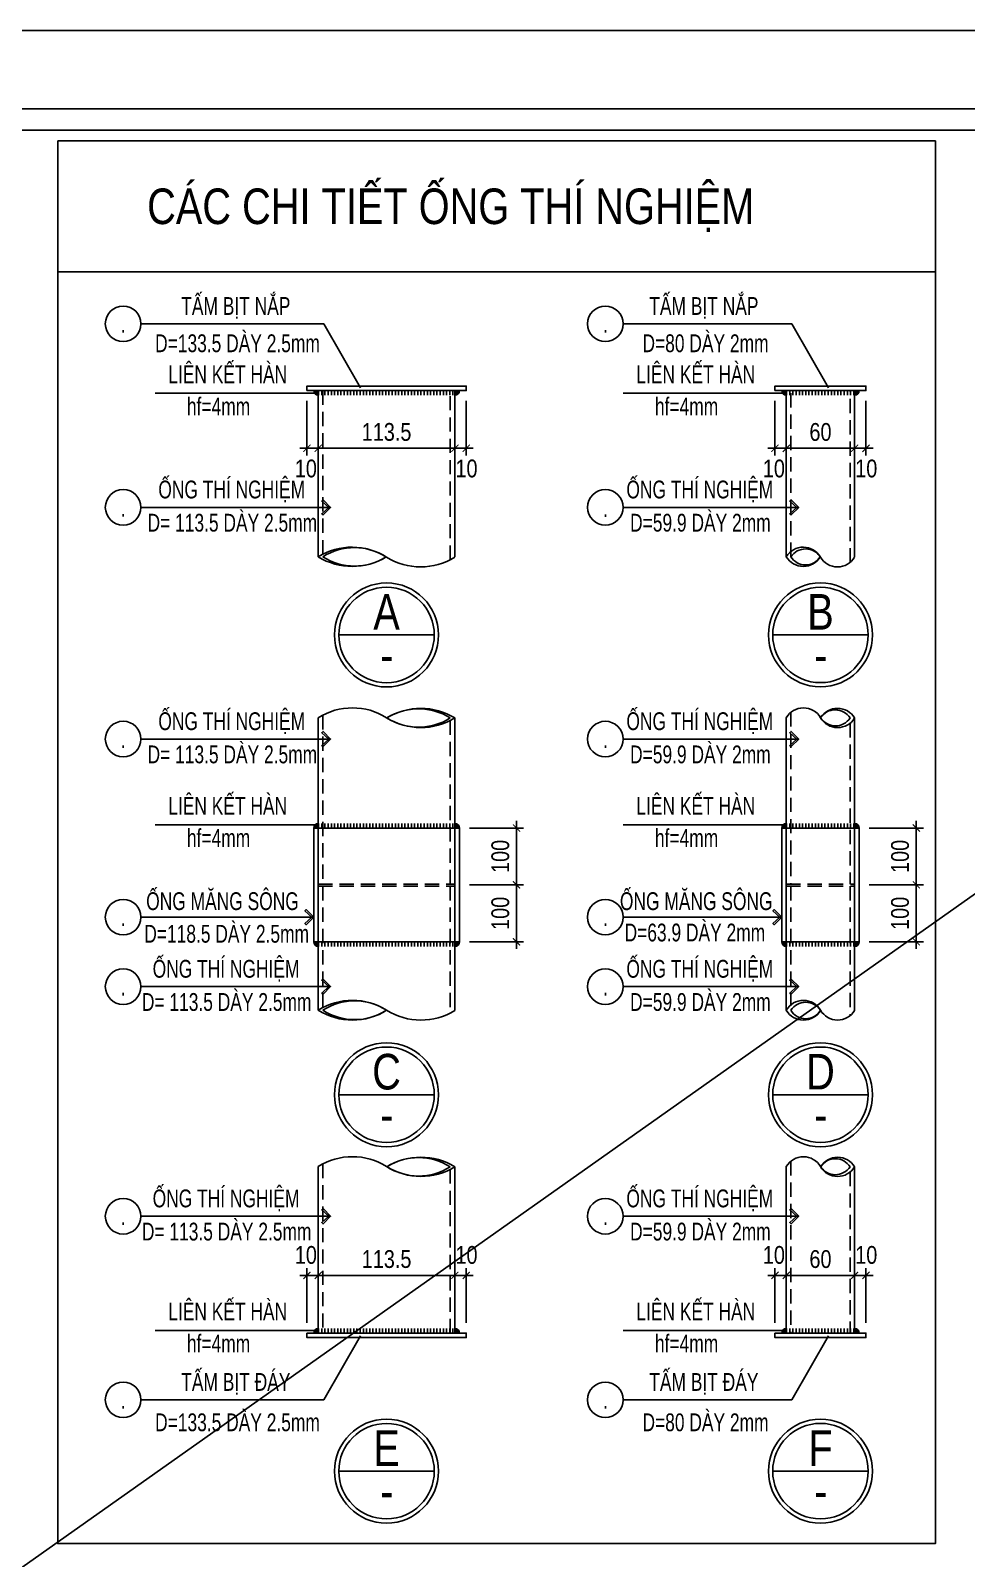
# Model space of a CAD drawing. Extents: x 171424 to 249266, y 74893 to 149166.
# Drawn here: x 229860 to 233149, y 112374 to 117743 of the extents above; entities that cross this region are included whole.
import ezdxf
from ezdxf.enums import TextEntityAlignment as Align

# ---------------------------------------------------------------- set-up
doc = ezdxf.new("R2010")
doc.units = 0
doc.header["$LTSCALE"] = 500
doc.header["$MEASUREMENT"] = 0
doc.header["$PDMODE"] = 3
doc.linetypes.add('HIDDEN', pattern=[0.375, 0.25, -0.125])
doc.layers.get('0').update_dxf_attribs({"linetype": 'CONTINUOUS'})
doc.layers.get('DEFPOINTS').update_dxf_attribs({"linetype": 'CONTINUOUS'})
for name, color, linetype in [('02.CDC.DIM', 1, 'CONTINUOUS'), ('03.CDC.BORDER', 3, 'CONTINUOUS'), ('04.CDC.HIDDEN', 8, 'HIDDEN'), ('05.CDC.STEEL', 4, 'CONTINUOUS'), ('06.CDC.TEXT', 2, 'CONTINUOUS'), ('10.CDC.HATCH', 9, 'CONTINUOUS'), ('11.CDC.NOTE', 8, 'CONTINUOUS'), ('CDC-KHUNGTEN', 7, 'CONTINUOUS'), ('CDC.10.HATCH', 9, 'CONTINUOUS')]:
    doc.layers.add(name, color=color, linetype=linetype)
doc.layers.add('KCS_Plotter', color=11, linetype='CONTINUOUS', plot=False)
doc.styles.add('ARIAL', font='arial.ttf', dxfattribs={"width": 0.8})
doc.dimstyles.new('DIM25', dxfattribs={"dimscale": 25, "dimtxt": 2.5, "dimasz": 1, "dimexe": 1, "dimexo": 0, "dimgap": 1, "dimtad": 1, "dimdec": 0, "dimdsep": 46, "dimtxsty": 'ARIAL', "dimblk": 'ARCHTICK', "dimcen": 1, "dimdle": 1, "dimclrd": 1, "dimclre": 1, "dimclrt": 2, "dimadec": 0, "dimazin": 0, "dimtfac": 1, "dimtdec": 0, "dimtix": 1, "dimtmove": 2, "dimatfit": 3, "dimldrblk": 'ARCHTICK', "dimfxl": 1, "dimtolj": 1, "dimtzin": 0, "dimarcsym": 0})

# ---------------------------------------------------------------- blocks, each defined once
blk = doc.blocks.new('_ArchTick')
at = {"color": 0, "linetype": 'ByBlock', "const_width": 0.15}
blk.add_lwpolyline([(-0.5, -0.5), (0.5, 0.5)], dxfattribs=at)
blk = doc.blocks.new('*D899')
at = {"layer": '02.CDC.DIM', "color": 1, "lineweight": -2, "transparency": 16777216}
for p, q in [((232807.7, 114940.9), (232998.1, 114940.9)), ((232973.1, 114965.9), (232973.1, 114716.3)), ((232807.7, 114741.3), (232998.1, 114741.3))]:
    blk.add_line(p, q, dxfattribs=at)
at = {"layer": 'DEFPOINTS', "color": 0, "transparency": 16777216}
for p in [(232807.7, 114940.9), (232807.7, 114741.3), (232973.1, 114741.3)]:
    blk.add_point(p, dxfattribs=at)
at = {"layer": '02.CDC.DIM', "color": 1, "lineweight": -2, "transparency": 16777216, "xscale": 25, "yscale": 25, "zscale": 25}
for p, rotation in [((232973.1, 114940.9), 90), ((232973.1, 114741.3), 270)]:
    blk.add_blockref('_ArchTick', p, dxfattribs=dict(at, rotation=rotation))
at = {"layer": '02.CDC.DIM', "color": 2, "transparency": 16777216, "insert": (232916.2, 114841.1), "char_height": 62.5, "attachment_point": 5, "rotation": 90, "style": 'ARIAL'}
blk.add_mtext('\\A1;100', dxfattribs=at)
blk = doc.blocks.new('*D900')
at = {"layer": '02.CDC.DIM', "color": 1, "lineweight": -2, "transparency": 16777216}
for p, q in [((232807.7, 114741.3), (232998.1, 114741.3)), ((232973.1, 114766.3), (232973.1, 114515.9)), ((232807.7, 114540.9), (232998.1, 114540.9))]:
    blk.add_line(p, q, dxfattribs=at)
at = {"layer": 'DEFPOINTS', "color": 0, "transparency": 16777216}
for p in [(232807.7, 114741.3), (232807.7, 114540.9), (232973.1, 114540.9)]:
    blk.add_point(p, dxfattribs=at)
at = {"layer": '02.CDC.DIM', "color": 1, "lineweight": -2, "transparency": 16777216, "xscale": 25, "yscale": 25, "zscale": 25}
for p, rotation in [((232973.1, 114741.3), 90), ((232973.1, 114540.9), 270)]:
    blk.add_blockref('_ArchTick', p, dxfattribs=dict(at, rotation=rotation))
at = {"layer": '02.CDC.DIM', "color": 2, "transparency": 16777216, "insert": (232916.2, 114641.1), "char_height": 62.5, "attachment_point": 5, "rotation": 90, "style": 'ARIAL'}
blk.add_mtext('\\A1;100', dxfattribs=at)
blk = doc.blocks.new('*D901')
at = {"layer": '02.CDC.DIM', "color": 1, "lineweight": -2, "transparency": 16777216}
for p, q in [((231402.5, 114940.9), (231592.9, 114940.9)), ((231567.9, 114965.9), (231567.9, 114716.3)), ((231402.5, 114741.3), (231592.9, 114741.3))]:
    blk.add_line(p, q, dxfattribs=at)
at = {"layer": 'DEFPOINTS', "color": 0, "transparency": 16777216}
for p in [(231402.5, 114940.9), (231402.5, 114741.3), (231567.9, 114741.3)]:
    blk.add_point(p, dxfattribs=at)
at = {"layer": '02.CDC.DIM', "color": 1, "lineweight": -2, "transparency": 16777216, "xscale": 25, "yscale": 25, "zscale": 25}
for p, rotation in [((231567.9, 114940.9), 90), ((231567.9, 114741.3), 270)]:
    blk.add_blockref('_ArchTick', p, dxfattribs=dict(at, rotation=rotation))
at = {"layer": '02.CDC.DIM', "color": 2, "transparency": 16777216, "insert": (231511, 114841.1), "char_height": 62.5, "attachment_point": 5, "rotation": 90, "style": 'ARIAL'}
blk.add_mtext('\\A1;100', dxfattribs=at)
blk = doc.blocks.new('*D902')
at = {"layer": '02.CDC.DIM', "color": 1, "lineweight": -2, "transparency": 16777216}
for p, q in [((231402.5, 114741.3), (231592.9, 114741.3)), ((231567.9, 114766.3), (231567.9, 114515.9)), ((231402.5, 114540.9), (231592.9, 114540.9))]:
    blk.add_line(p, q, dxfattribs=at)
at = {"layer": 'DEFPOINTS', "color": 0, "transparency": 16777216}
for p in [(231402.5, 114741.3), (231402.5, 114540.9), (231567.9, 114540.9)]:
    blk.add_point(p, dxfattribs=at)
at = {"layer": '02.CDC.DIM', "color": 1, "lineweight": -2, "transparency": 16777216, "xscale": 25, "yscale": 25, "zscale": 25}
for p, rotation in [((231567.9, 114741.3), 90), ((231567.9, 114540.9), 270)]:
    blk.add_blockref('_ArchTick', p, dxfattribs=dict(at, rotation=rotation))
at = {"layer": '02.CDC.DIM', "color": 2, "transparency": 16777216, "insert": (231511, 114641.1), "char_height": 62.5, "attachment_point": 5, "rotation": 90, "style": 'ARIAL'}
blk.add_mtext('\\A1;100', dxfattribs=at)
blk = doc.blocks.new('*D903')
at = {"layer": '02.CDC.DIM', "color": 1, "lineweight": -2, "transparency": 16777216}
for p, q in [((230831, 113202.5), (230831, 113394)), ((230871, 113202.5), (230871, 113394)), ((230831, 113369), (230806, 113369)), ((230831, 113369), (230871, 113369)), ((230871, 113369), (230896, 113369))]:
    blk.add_line(p, q, dxfattribs=at)
at = {"layer": 'DEFPOINTS', "color": 0, "transparency": 16777216}
for p in [(230871, 113369), (230831, 113202.5), (230871, 113202.5)]:
    blk.add_point(p, dxfattribs=at)
at = {"layer": '02.CDC.DIM', "color": 1, "lineweight": -2, "transparency": 16777216, "xscale": 25, "yscale": 25, "zscale": 25}
blk.add_blockref('_ArchTick', (230831, 113369), dxfattribs=at)
at = {"layer": '02.CDC.DIM', "color": 1, "lineweight": -2, "transparency": 16777216, "xscale": 25, "yscale": 25, "zscale": 25, "rotation": 180}
blk.add_blockref('_ArchTick', (230871, 113369), dxfattribs=at)
at = {"layer": '02.CDC.DIM', "color": 2, "transparency": 16777216, "insert": (230827.2, 113440.5), "char_height": 62.5, "attachment_point": 5, "style": 'ARIAL'}
blk.add_mtext('\\A1;10', dxfattribs=at)
blk = doc.blocks.new('*D904')
at = {"layer": '02.CDC.DIM', "color": 1, "lineweight": -2, "transparency": 16777216}
for p, q in [((230871, 113202.5), (230871, 113394)), ((231351, 113202.5), (231351, 113394)), ((230846, 113369), (231376, 113369))]:
    blk.add_line(p, q, dxfattribs=at)
at = {"layer": 'DEFPOINTS', "color": 0, "transparency": 16777216}
for p in [(231351, 113369), (230871, 113202.5), (231351, 113202.5)]:
    blk.add_point(p, dxfattribs=at)
at = {"layer": '02.CDC.DIM', "color": 1, "lineweight": -2, "transparency": 16777216, "xscale": 25, "yscale": 25, "zscale": 25, "rotation": 180}
blk.add_blockref('_ArchTick', (230871, 113369), dxfattribs=at)
at = {"layer": '02.CDC.DIM', "color": 1, "lineweight": -2, "transparency": 16777216, "xscale": 25, "yscale": 25, "zscale": 25}
blk.add_blockref('_ArchTick', (231351, 113369), dxfattribs=at)
at = {"layer": '02.CDC.DIM', "color": 2, "transparency": 16777216, "insert": (231111, 113426), "char_height": 62.5, "attachment_point": 5, "style": 'ARIAL'}
blk.add_mtext('\\A1;113.5', dxfattribs=at)
blk = doc.blocks.new('*D905')
at = {"layer": '02.CDC.DIM', "color": 1, "lineweight": -2, "transparency": 16777216}
for p, q in [((231351, 113202.5), (231351, 113394)), ((231391, 113202.5), (231391, 113394)), ((231351, 113369), (231326, 113369)), ((231351, 113369), (231391, 113369)), ((231391, 113369), (231416, 113369))]:
    blk.add_line(p, q, dxfattribs=at)
at = {"layer": 'DEFPOINTS', "color": 0, "transparency": 16777216}
for p in [(231391, 113369), (231351, 113202.5), (231391, 113202.5)]:
    blk.add_point(p, dxfattribs=at)
at = {"layer": '02.CDC.DIM', "color": 1, "lineweight": -2, "transparency": 16777216, "xscale": 25, "yscale": 25, "zscale": 25}
blk.add_blockref('_ArchTick', (231351, 113369), dxfattribs=at)
at = {"layer": '02.CDC.DIM', "color": 1, "lineweight": -2, "transparency": 16777216, "xscale": 25, "yscale": 25, "zscale": 25, "rotation": 180}
blk.add_blockref('_ArchTick', (231391, 113369), dxfattribs=at)
at = {"layer": '02.CDC.DIM', "color": 2, "transparency": 16777216, "insert": (231391.9, 113440.5), "char_height": 62.5, "attachment_point": 5, "style": 'ARIAL'}
blk.add_mtext('\\A1;10', dxfattribs=at)
blk = doc.blocks.new('*D906')
at = {"layer": '02.CDC.DIM', "color": 1, "lineweight": -2, "transparency": 16777216}
for p, q in [((232476.2, 113202.5), (232476.2, 113394)), ((232516.2, 113202.5), (232516.2, 113394)), ((232476.2, 113369), (232451.2, 113369)), ((232476.2, 113369), (232516.2, 113369)), ((232516.2, 113369), (232541.2, 113369))]:
    blk.add_line(p, q, dxfattribs=at)
at = {"layer": 'DEFPOINTS', "color": 0, "transparency": 16777216}
for p in [(232516.2, 113369), (232476.2, 113202.5), (232516.2, 113202.5)]:
    blk.add_point(p, dxfattribs=at)
at = {"layer": '02.CDC.DIM', "color": 1, "lineweight": -2, "transparency": 16777216, "xscale": 25, "yscale": 25, "zscale": 25}
blk.add_blockref('_ArchTick', (232476.2, 113369), dxfattribs=at)
at = {"layer": '02.CDC.DIM', "color": 1, "lineweight": -2, "transparency": 16777216, "xscale": 25, "yscale": 25, "zscale": 25, "rotation": 180}
blk.add_blockref('_ArchTick', (232516.2, 113369), dxfattribs=at)
at = {"layer": '02.CDC.DIM', "color": 2, "transparency": 16777216, "insert": (232472.4, 113440.5), "char_height": 62.5, "attachment_point": 5, "style": 'ARIAL'}
blk.add_mtext('\\A1;10', dxfattribs=at)
blk = doc.blocks.new('*D907')
at = {"layer": '02.CDC.DIM', "color": 1, "lineweight": -2, "transparency": 16777216}
for p, q in [((232516.2, 113202.5), (232516.2, 113394)), ((232756.2, 113202.5), (232756.2, 113394)), ((232491.2, 113369), (232781.2, 113369))]:
    blk.add_line(p, q, dxfattribs=at)
at = {"layer": 'DEFPOINTS', "color": 0, "transparency": 16777216}
for p in [(232756.2, 113369), (232516.2, 113202.5), (232756.2, 113202.5)]:
    blk.add_point(p, dxfattribs=at)
at = {"layer": '02.CDC.DIM', "color": 1, "lineweight": -2, "transparency": 16777216, "xscale": 25, "yscale": 25, "zscale": 25, "rotation": 180}
blk.add_blockref('_ArchTick', (232516.2, 113369), dxfattribs=at)
at = {"layer": '02.CDC.DIM', "color": 1, "lineweight": -2, "transparency": 16777216, "xscale": 25, "yscale": 25, "zscale": 25}
blk.add_blockref('_ArchTick', (232756.2, 113369), dxfattribs=at)
at = {"layer": '02.CDC.DIM', "color": 2, "transparency": 16777216, "insert": (232636.2, 113425.9), "char_height": 62.5, "attachment_point": 5, "style": 'ARIAL'}
blk.add_mtext('\\A1;60', dxfattribs=at)
blk = doc.blocks.new('*D908')
at = {"layer": '02.CDC.DIM', "color": 1, "lineweight": -2, "transparency": 16777216}
for p, q in [((232756.2, 113202.5), (232756.2, 113394)), ((232796.2, 113202.5), (232796.2, 113394)), ((232756.2, 113369), (232731.2, 113369)), ((232756.2, 113369), (232796.2, 113369)), ((232796.2, 113369), (232821.2, 113369))]:
    blk.add_line(p, q, dxfattribs=at)
at = {"layer": 'DEFPOINTS', "color": 0, "transparency": 16777216}
for p in [(232796.2, 113369), (232756.2, 113202.5), (232796.2, 113202.5)]:
    blk.add_point(p, dxfattribs=at)
at = {"layer": '02.CDC.DIM', "color": 1, "lineweight": -2, "transparency": 16777216, "xscale": 25, "yscale": 25, "zscale": 25}
blk.add_blockref('_ArchTick', (232756.2, 113369), dxfattribs=at)
at = {"layer": '02.CDC.DIM', "color": 1, "lineweight": -2, "transparency": 16777216, "xscale": 25, "yscale": 25, "zscale": 25, "rotation": 180}
blk.add_blockref('_ArchTick', (232796.2, 113369), dxfattribs=at)
at = {"layer": '02.CDC.DIM', "color": 2, "transparency": 16777216, "insert": (232797.2, 113440.5), "char_height": 62.5, "attachment_point": 5, "style": 'ARIAL'}
blk.add_mtext('\\A1;10', dxfattribs=at)
blk = doc.blocks.new('*D909')
at = {"layer": '02.CDC.DIM', "color": 1, "lineweight": -2, "transparency": 16777216}
for p, q in [((230831, 116441.7), (230831, 116250.2)), ((230871, 116441.7), (230871, 116250.2)), ((230831, 116275.2), (230806, 116275.2)), ((230831, 116275.2), (230871, 116275.2)), ((230871, 116275.2), (230896, 116275.2))]:
    blk.add_line(p, q, dxfattribs=at)
at = {"layer": 'DEFPOINTS', "color": 0, "transparency": 16777216}
for p in [(230831, 116441.7), (230871, 116441.7), (230871, 116275.2)]:
    blk.add_point(p, dxfattribs=at)
at = {"layer": '02.CDC.DIM', "color": 1, "lineweight": -2, "transparency": 16777216, "xscale": 25, "yscale": 25, "zscale": 25}
blk.add_blockref('_ArchTick', (230831, 116275.2), dxfattribs=at)
at = {"layer": '02.CDC.DIM', "color": 1, "lineweight": -2, "transparency": 16777216, "xscale": 25, "yscale": 25, "zscale": 25, "rotation": 180}
blk.add_blockref('_ArchTick', (230871, 116275.2), dxfattribs=at)
at = {"layer": '02.CDC.DIM', "color": 2, "transparency": 16777216, "insert": (230827.2, 116203.7), "char_height": 62.5, "attachment_point": 5, "style": 'ARIAL'}
blk.add_mtext('\\A1;10', dxfattribs=at)
blk = doc.blocks.new('*D910')
at = {"layer": '02.CDC.DIM', "color": 1, "lineweight": -2, "transparency": 16777216}
for p, q in [((230871, 116441.7), (230871, 116250.2)), ((231351, 116441.7), (231351, 116250.2)), ((230846, 116275.2), (231376, 116275.2))]:
    blk.add_line(p, q, dxfattribs=at)
at = {"layer": 'DEFPOINTS', "color": 0, "transparency": 16777216}
for p in [(230871, 116441.7), (231351, 116441.7), (231351, 116275.2)]:
    blk.add_point(p, dxfattribs=at)
at = {"layer": '02.CDC.DIM', "color": 1, "lineweight": -2, "transparency": 16777216, "xscale": 25, "yscale": 25, "zscale": 25, "rotation": 180}
blk.add_blockref('_ArchTick', (230871, 116275.2), dxfattribs=at)
at = {"layer": '02.CDC.DIM', "color": 1, "lineweight": -2, "transparency": 16777216, "xscale": 25, "yscale": 25, "zscale": 25}
blk.add_blockref('_ArchTick', (231351, 116275.2), dxfattribs=at)
at = {"layer": '02.CDC.DIM', "color": 2, "transparency": 16777216, "insert": (231111, 116332.2), "char_height": 62.5, "attachment_point": 5, "style": 'ARIAL'}
blk.add_mtext('\\A1;113.5', dxfattribs=at)
blk = doc.blocks.new('*D911')
at = {"layer": '02.CDC.DIM', "color": 1, "lineweight": -2, "transparency": 16777216}
for p, q in [((231351, 116441.7), (231351, 116250.2)), ((231391, 116441.7), (231391, 116250.2)), ((231351, 116275.2), (231326, 116275.2)), ((231351, 116275.2), (231391, 116275.2)), ((231391, 116275.2), (231416, 116275.2))]:
    blk.add_line(p, q, dxfattribs=at)
at = {"layer": 'DEFPOINTS', "color": 0, "transparency": 16777216}
for p in [(231351, 116441.7), (231391, 116441.7), (231391, 116275.2)]:
    blk.add_point(p, dxfattribs=at)
at = {"layer": '02.CDC.DIM', "color": 1, "lineweight": -2, "transparency": 16777216, "xscale": 25, "yscale": 25, "zscale": 25}
blk.add_blockref('_ArchTick', (231351, 116275.2), dxfattribs=at)
at = {"layer": '02.CDC.DIM', "color": 1, "lineweight": -2, "transparency": 16777216, "xscale": 25, "yscale": 25, "zscale": 25, "rotation": 180}
blk.add_blockref('_ArchTick', (231391, 116275.2), dxfattribs=at)
at = {"layer": '02.CDC.DIM', "color": 2, "transparency": 16777216, "insert": (231391.9, 116203.7), "char_height": 62.5, "attachment_point": 5, "style": 'ARIAL'}
blk.add_mtext('\\A1;10', dxfattribs=at)
blk = doc.blocks.new('*D896')
at = {"layer": '02.CDC.DIM', "color": 1, "lineweight": -2, "transparency": 16777216}
for p, q in [((232476.2, 116441.7), (232476.2, 116250.2)), ((232516.2, 116441.7), (232516.2, 116250.2)), ((232476.2, 116275.2), (232451.2, 116275.2)), ((232476.2, 116275.2), (232516.2, 116275.2)), ((232516.2, 116275.2), (232541.2, 116275.2))]:
    blk.add_line(p, q, dxfattribs=at)
at = {"layer": 'DEFPOINTS', "color": 0, "transparency": 16777216}
for p in [(232476.2, 116441.7), (232516.2, 116441.7), (232516.2, 116275.2)]:
    blk.add_point(p, dxfattribs=at)
at = {"layer": '02.CDC.DIM', "color": 1, "lineweight": -2, "transparency": 16777216, "xscale": 25, "yscale": 25, "zscale": 25}
blk.add_blockref('_ArchTick', (232476.2, 116275.2), dxfattribs=at)
at = {"layer": '02.CDC.DIM', "color": 1, "lineweight": -2, "transparency": 16777216, "xscale": 25, "yscale": 25, "zscale": 25, "rotation": 180}
blk.add_blockref('_ArchTick', (232516.2, 116275.2), dxfattribs=at)
at = {"layer": '02.CDC.DIM', "color": 2, "transparency": 16777216, "insert": (232472.4, 116203.7), "char_height": 62.5, "attachment_point": 5, "style": 'ARIAL'}
blk.add_mtext('\\A1;10', dxfattribs=at)
blk = doc.blocks.new('*D897')
at = {"layer": '02.CDC.DIM', "color": 1, "lineweight": -2, "transparency": 16777216}
for p, q in [((232516.2, 116441.7), (232516.2, 116250.2)), ((232756.2, 116441.7), (232756.2, 116250.2)), ((232491.2, 116275.2), (232781.2, 116275.2))]:
    blk.add_line(p, q, dxfattribs=at)
at = {"layer": 'DEFPOINTS', "color": 0, "transparency": 16777216}
for p in [(232516.2, 116441.7), (232756.2, 116441.7), (232756.2, 116275.2)]:
    blk.add_point(p, dxfattribs=at)
at = {"layer": '02.CDC.DIM', "color": 1, "lineweight": -2, "transparency": 16777216, "xscale": 25, "yscale": 25, "zscale": 25, "rotation": 180}
blk.add_blockref('_ArchTick', (232516.2, 116275.2), dxfattribs=at)
at = {"layer": '02.CDC.DIM', "color": 1, "lineweight": -2, "transparency": 16777216, "xscale": 25, "yscale": 25, "zscale": 25}
blk.add_blockref('_ArchTick', (232756.2, 116275.2), dxfattribs=at)
at = {"layer": '02.CDC.DIM', "color": 2, "transparency": 16777216, "insert": (232636.2, 116332.1), "char_height": 62.5, "attachment_point": 5, "style": 'ARIAL'}
blk.add_mtext('\\A1;60', dxfattribs=at)
blk = doc.blocks.new('*D898')
at = {"layer": '02.CDC.DIM', "color": 1, "lineweight": -2, "transparency": 16777216}
for p, q in [((232756.2, 116441.7), (232756.2, 116250.2)), ((232796.2, 116441.7), (232796.2, 116250.2)), ((232756.2, 116275.2), (232731.2, 116275.2)), ((232756.2, 116275.2), (232796.2, 116275.2)), ((232796.2, 116275.2), (232821.2, 116275.2))]:
    blk.add_line(p, q, dxfattribs=at)
at = {"layer": 'DEFPOINTS', "color": 0, "transparency": 16777216}
for p in [(232756.2, 116441.7), (232796.2, 116441.7), (232796.2, 116275.2)]:
    blk.add_point(p, dxfattribs=at)
at = {"layer": '02.CDC.DIM', "color": 1, "lineweight": -2, "transparency": 16777216, "xscale": 25, "yscale": 25, "zscale": 25}
blk.add_blockref('_ArchTick', (232756.2, 116275.2), dxfattribs=at)
at = {"layer": '02.CDC.DIM', "color": 1, "lineweight": -2, "transparency": 16777216, "xscale": 25, "yscale": 25, "zscale": 25, "rotation": 180}
blk.add_blockref('_ArchTick', (232796.2, 116275.2), dxfattribs=at)
at = {"layer": '02.CDC.DIM', "color": 2, "transparency": 16777216, "insert": (232797.2, 116203.7), "char_height": 62.5, "attachment_point": 5, "style": 'ARIAL'}
blk.add_mtext('\\A1;10', dxfattribs=at)
blk = doc.blocks.new('KHUNG A1')
at = {"layer": 'CDC-KHUNGTEN'}
blk.add_lwpolyline([(10366.22, 712.17), (10366.22, 1278.17), (9655.22, 1278.17), (9655.22, 712.17)], close=True, dxfattribs=at)
at = {"layer": 'CDC.10.HATCH', "color": 8}
blk.add_lwpolyline([(9652.22, 709.17), (10447.22, 709.17), (10447.22, 1281.17), (9652.22, 1281.17)], close=True, dxfattribs=at)
at = {"layer": 'DEFPOINTS', "color": 1}
blk.add_lwpolyline([(9617.22, 698.17), (9617.22, 1292.17), (10458.22, 1292.17), (10458.22, 698.17), (9617.22, 698.17)], close=True, dxfattribs=at)

msp = doc.modelspace()

# ---------------------------------------------------------------- hatches: boundary and pattern name
at = {"layer": '10.CDC.HATCH'}
for points in [[(230870.98, 116461.89, -0.4142136), (230854.98, 116477.89), (230870.98, 116477.89)], [(231350.98, 116461.89), (231350.98, 116477.89), (231366.98, 116477.89, -0.4142136)], [(232516.2, 116461.89, -0.4142136), (232500.2, 116477.89), (232516.2, 116477.89)], [(232756.2, 116461.89), (232756.2, 116477.89), (232772.2, 116477.89, -0.4142136)], [(230870.98, 114956.87, 0.4142136), (230854.98, 114940.87), (230870.98, 114940.87)], [(231350.98, 114956.87), (231350.98, 114940.87), (231366.98, 114940.87, 0.4142136)], [(232516.2, 114956.87, 0.4142136), (232500.2, 114940.87), (232516.2, 114940.87)], [(232756.2, 114956.87), (232756.2, 114940.87), (232772.2, 114940.87, 0.4142136)], [(230870.98, 114540.87), (230854.98, 114540.87, 0.4142136), (230870.98, 114524.87)], [(231366.98, 114540.87), (231350.98, 114540.87), (231350.98, 114524.87, 0.4142136)], [(232516.2, 114540.87), (232500.2, 114540.87, 0.4142136), (232516.2, 114524.87)], [(232772.2, 114540.87), (232756.2, 114540.87), (232756.2, 114524.87, 0.4142136)], [(230870.98, 113182.37, 0.4142136), (230854.98, 113166.37), (230870.98, 113166.37)], [(231350.98, 113182.37), (231350.98, 113166.37), (231366.98, 113166.37, 0.4142136)], [(232516.2, 113182.37, 0.4142136), (232500.2, 113166.37), (232516.2, 113166.37)], [(232756.2, 113182.37), (232756.2, 113166.37), (232772.2, 113166.37, 0.4142136)]]:
    msp.add_hatch(color=256, dxfattribs=at).paths.add_polyline_path(points)
h = msp.add_hatch(dxfattribs=at)
h.set_pattern_fill('ANSI31', color=256, scale=90, angle=45, style=0)
h.set_pattern_definition([(270, (140028.173, 145686.033), (-11.25, -2e-15), [])])
h.paths.add_polyline_path([(231350.98, 116461.89), (230870.98, 116461.89), (230870.98, 116477.89), (231350.98, 116477.89)])
h = msp.add_hatch(dxfattribs=at)
h.set_pattern_fill('ANSI31', color=256, scale=90, angle=45, style=0)
h.set_pattern_definition([(270, (139997.028, 143608.096), (-11.25, -2e-15), [])])
h.paths.add_polyline_path([(232756.2, 116461.89), (232516.2, 116461.89), (232516.2, 116477.89), (232756.2, 116477.89)])
h = msp.add_hatch(dxfattribs=at)
h.set_pattern_fill('ANSI31', color=256, scale=90, angle=45, style=0)
h.set_pattern_definition([(90, (140028.173, 85732.723), (-11.25, 2e-15), [])])
h.paths.add_polyline_path([(231350.98, 114956.87), (230870.98, 114956.87), (230870.98, 114940.87), (231350.98, 114940.87)])
h = msp.add_hatch(dxfattribs=at)
h.set_pattern_fill('ANSI31', color=256, scale=90, angle=45, style=0)
h.set_pattern_definition([(90, (139997.028, 85732.723), (-11.25, 2e-15), [])])
h.paths.add_polyline_path([(232756.2, 114956.87), (232516.2, 114956.87), (232516.2, 114940.87), (232756.2, 114940.87)])
h = msp.add_hatch(dxfattribs=at)
h.set_pattern_fill('ANSI31', color=256, scale=90, angle=45, style=0)
h.set_pattern_definition([(270, (140028.173, 143749.011), (-11.25, -2e-15), [])])
h.paths.add_polyline_path([(231350.98, 114524.87), (230870.98, 114524.87), (230870.98, 114540.87), (231350.98, 114540.87)])
h = msp.add_hatch(dxfattribs=at)
h.set_pattern_fill('ANSI31', color=256, scale=90, angle=45, style=0)
h.set_pattern_definition([(270, (139997.028, 143749.011), (-11.25, -2e-15), [])])
h.paths.add_polyline_path([(232756.2, 114524.87), (232516.2, 114524.87), (232516.2, 114540.87), (232756.2, 114540.87)])
h = msp.add_hatch(dxfattribs=at)
h.set_pattern_fill('ANSI31', color=256, scale=90, angle=45, style=0)
h.set_pattern_definition([(90, (140028.173, 83958.224), (-11.25, 2e-15), [])])
h.paths.add_polyline_path([(231350.98, 113182.37), (230870.98, 113182.37), (230870.98, 113166.37), (231350.98, 113166.37)])
h = msp.add_hatch(dxfattribs=at)
h.set_pattern_fill('ANSI31', color=256, scale=90, angle=45, style=0)
h.set_pattern_definition([(90, (139997.028, 86036.161), (-11.25, 2e-15), [])])
h.paths.add_polyline_path([(232756.2, 113182.37), (232516.2, 113182.37), (232516.2, 113166.37), (232756.2, 113166.37)])

# ---------------------------------------------------------------- linework, layer by layer
at = {"layer": '03.CDC.BORDER'}
for p, q in [((229955.04, 116895.41), (233040.34, 116895.41)), ((230830.98, 116477.89), (231390.98, 116477.89)), ((230870.98, 115893.85), (230870.98, 116477.89)), ((231350.98, 115893.85), (231350.98, 116477.89)), ((232476.2, 116477.89), (232796.2, 116477.89)), ((232516.2, 115893.85), (232516.2, 116477.89)), ((232756.2, 115893.85), (232756.2, 116477.89)), ((230870.98, 115328.39), (230870.98, 114743.48)), ((231350.98, 115327.52), (231350.98, 114743.48)), ((232516.2, 115328.39), (232516.2, 114743.48)), ((232756.2, 115327.52), (232756.2, 114743.48)), ((230870.98, 114940.87), (231350.98, 114940.87)), ((232516.2, 114940.87), (232756.2, 114940.87)), ((230870.98, 114736.35), (230870.98, 114300.71)), ((231350.98, 114736.35), (231350.98, 114299.85)), ((232516.2, 114736.35), (232516.2, 114300.71)), ((232756.2, 114736.35), (232756.2, 114299.85)), ((230870.98, 114540.87), (231350.98, 114540.87)), ((232516.2, 114540.87), (232756.2, 114540.87)), ((230870.98, 113751.27), (230870.98, 113166.37)), ((231350.98, 113750.41), (231350.98, 113166.37)), ((232516.2, 113751.27), (232516.2, 113166.37)), ((232756.2, 113750.41), (232756.2, 113166.37)), ((230830.98, 113166.37), (231390.98, 113166.37)), ((232476.2, 113166.37), (232796.2, 113166.37))]:
    msp.add_line(p, q, dxfattribs=at)
for points in [[(229955.04, 117355.41), (233040.34, 117355.41), (233040.34, 112426.68), (229955.04, 112426.68)], [(230830.98, 116477.89), (230830.98, 116493.89), (231390.98, 116493.89), (231390.98, 116477.89)], [(232476.2, 116477.89), (232476.2, 116493.89), (232796.2, 116493.89), (232796.2, 116477.89)], [(230870.98, 114540.87), (230854.98, 114540.87), (230854.98, 114940.87), (230870.98, 114940.87)], [(231350.98, 114540.87), (231366.98, 114540.87), (231366.98, 114940.87), (231350.98, 114940.87)], [(232516.2, 114540.87), (232500.2, 114540.87), (232500.2, 114940.87), (232516.2, 114940.87)], [(232756.2, 114540.87), (232772.2, 114540.87), (232772.2, 114940.87), (232756.2, 114940.87)], [(230830.98, 113166.37), (230830.98, 113150.37), (231390.98, 113150.37), (231390.98, 113166.37)], [(232476.2, 113166.37), (232476.2, 113150.37), (232796.2, 113150.37), (232796.2, 113166.37)]]:
    msp.add_lwpolyline(points, close=True, dxfattribs=at)
at = {"layer": '04.CDC.HIDDEN', "ltscale": 0.4}
for p, q in [((230886.98, 115902.86), (230886.98, 116477.89)), ((231334.98, 115883.79), (231334.98, 116477.89)), ((232532.2, 115893.85), (232532.2, 116477.89)), ((232740.2, 115874.1), (232740.2, 116477.89)), ((230886.98, 115337.58), (230886.98, 114743.48)), ((231334.98, 115318.51), (231334.98, 114743.48)), ((232532.2, 115347.27), (232532.2, 114743.48)), ((232740.2, 115309.09), (232740.2, 114743.48)), ((230870.98, 114743.48), (231350.98, 114743.48)), ((230870.98, 114736.35), (231350.98, 114736.35)), ((230886.98, 114736.35), (230886.98, 114309.91)), ((231334.98, 114736.35), (231334.98, 114290.83)), ((232516.2, 114743.48), (232756.2, 114743.48)), ((232516.2, 114736.35), (232756.2, 114736.35)), ((232532.2, 114736.35), (232532.2, 114319.6)), ((232740.2, 114736.35), (232740.2, 114281.41)), ((230886.98, 113760.47), (230886.98, 113166.37)), ((232532.2, 113770.16), (232532.2, 113166.37)), ((231334.98, 113741.4), (231334.98, 113166.37)), ((232740.2, 113731.97), (232740.2, 113166.37))]:
    msp.add_line(p, q, dxfattribs=at)
at = {"layer": '05.CDC.STEEL'}
for centre, start, end in [((230870.98, 116477.89), 180, 270), ((231350.98, 116477.89), 270, 0), ((232516.2, 116477.89), 180, 270), ((232756.2, 116477.89), 270, 0), ((230870.98, 114940.87), 90, 180), ((231350.98, 114940.87), 0, 90), ((232516.2, 114940.87), 90, 180), ((232756.2, 114940.87), 0, 90), ((230870.98, 114540.87), 180, 270), ((231350.98, 114540.87), 270, 0), ((232516.2, 114540.87), 180, 270), ((232756.2, 114540.87), 270, 0), ((230870.98, 113166.37), 90, 180), ((231350.98, 113166.37), 0, 90), ((232516.2, 113166.37), 90, 180), ((232756.2, 113166.37), 0, 90)]:
    msp.add_arc(centre, 16, start, end, dxfattribs=at)
at = {"layer": '10.CDC.HATCH'}
for centre in [(231110.98, 115619.29), (232636.2, 115619.37), (231110.98, 114003.71), (232636.2, 114003.71), (231110.98, 112681.06), (232636.2, 112681.14)]:
    msp.add_circle(centre, 182.71, dxfattribs=at)
at = {"layer": '11.CDC.NOTE'}
for p, q in [((230859.67, 116468.48), (230297.66, 116468.48)), ((232504.89, 116468.48), (231942.87, 116468.48)), ((230943.28, 115619.29), (231278.69, 115619.29)), ((232468.49, 115619.37), (232803.91, 115619.37)), ((230859.67, 114952.18), (230297.66, 114952.18)), ((232504.89, 114952.18), (231942.87, 114952.18)), ((230943.28, 114003.71), (231278.69, 114003.71)), ((232468.49, 114003.71), (232803.91, 114003.71)), ((230859.67, 113175.77), (230297.66, 113175.77)), ((232504.89, 113175.77), (231942.87, 113175.77)), ((230943.28, 112681.06), (231278.69, 112681.06)), ((232468.49, 112681.14), (232803.91, 112681.14))]:
    msp.add_line(p, q, dxfattribs=at)
for points in [[(231019.66, 116487.08), (230890.17, 116712.42), (230247.4, 116712.42)], [(232664.88, 116487.08), (232535.38, 116712.42), (231942.61, 116712.42)], [(230914.39, 116067.55), (230887.67, 116040.82), (230883.21, 116045.28), (230908.09, 116067.55), (230883.21, 116089.83), (230887.67, 116094.28), (230914.39, 116067.55), (230914.39, 116067.55), (230247.4, 116067.55)], [(232559.61, 116067.55), (232532.88, 116040.82), (232528.43, 116045.28), (232553.31, 116067.55), (232528.43, 116089.83), (232532.88, 116094.28), (232559.61, 116067.55), (232559.61, 116067.55), (231942.61, 116067.55)], [(230914.39, 115253.47), (230887.67, 115280.19), (230883.21, 115275.74), (230908.09, 115253.47), (230883.21, 115231.19), (230887.67, 115226.74), (230914.39, 115253.47), (230914.39, 115253.47), (230247.4, 115253.47)], [(232559.61, 115253.47), (232532.88, 115280.19), (232528.43, 115275.74), (232553.31, 115253.47), (232528.43, 115231.19), (232532.88, 115226.74), (232559.61, 115253.47), (232559.61, 115253.47), (231942.61, 115253.47)], [(230854.98, 114627.58), (230828.26, 114654.31), (230823.8, 114649.86), (230848.68, 114627.58), (230823.8, 114605.31), (230828.26, 114600.85), (230854.98, 114627.58), (230854.98, 114627.58), (230247.4, 114627.58)], [(232500.2, 114627.58), (232473.47, 114654.31), (232469.02, 114649.86), (232493.9, 114627.58), (232469.02, 114605.31), (232473.47, 114600.85), (232500.2, 114627.58), (232500.2, 114627.58), (231942.61, 114627.58)], [(230914.39, 114383.47), (230887.67, 114410.2), (230883.21, 114405.75), (230908.09, 114383.47), (230883.21, 114361.2), (230887.67, 114356.74), (230914.39, 114383.47), (230914.39, 114383.47), (230247.4, 114383.47)], [(232559.61, 114383.47), (232532.88, 114410.2), (232528.43, 114405.75), (232553.31, 114383.47), (232528.43, 114361.2), (232532.88, 114356.74), (232559.61, 114383.47), (232559.61, 114383.47), (231942.61, 114383.47)], [(230914.39, 113576.7), (230887.67, 113603.43), (230883.21, 113598.98), (230908.09, 113576.7), (230883.21, 113554.43), (230887.67, 113549.98), (230914.39, 113576.7), (230914.39, 113576.7), (230247.4, 113576.7)], [(232559.61, 113576.7), (232532.88, 113603.43), (232528.43, 113598.98), (232553.31, 113576.7), (232528.43, 113554.43), (232532.88, 113549.98), (232559.61, 113576.7), (232559.61, 113576.7), (231942.61, 113576.7)], [(231019.66, 113157.18), (230890.17, 112931.84), (230247.4, 112931.84)], [(232664.88, 113157.18), (232535.38, 112931.84), (231942.61, 112931.84)]]:
    msp.add_lwpolyline(points, dxfattribs=at)
for points in [[(231350.98, 115892.99, -0.2889796), (231110.73, 115892.99, 0.2859795), (230870.98, 115893.85, 0.5725531)], [(231110.73, 115892.99, 0.2918231), (230886.98, 115893.85)], [(232756.2, 115892.99, -0.5773503), (232635.95, 115892.99, 0.5725531), (232516.2, 115893.85, 0.5725531)], [(232635.95, 115892.99, 0.54159), (232532.2, 115893.85)], [(230870.98, 115893.85, 0.2823727), (231109.78, 115893.58, 0.2823727)], [(230886.98, 115893.85, 0.2888372), (231109.78, 115893.58, 0.129847)], [(232516.2, 115893.85, 0.5677757), (232635.44, 115893.85, 0.5677757)], [(232532.2, 115893.85, 0.553437), (232635.41, 115893.8, 0.219216)], [(230870.98, 115328.39, -0.2889796), (231111.24, 115328.39, 0.2859795), (231350.98, 115327.52, 0.5725531)], [(231350.98, 115327.52, 0.2823727), (231112.19, 115327.79, 0.2823727)], [(231334.98, 115327.52, 0.2888372), (231112.19, 115327.79, 0.129847)], [(231112.19, 115327.79, 0.2903987), (231334.98, 115327.52)], [(232516.2, 115328.39, -0.5773503), (232636.45, 115328.39, 0.5725531), (232756.2, 115327.52, 0.5725531)], [(232756.2, 115327.52, 0.5555373), (232636.32, 115328.62, 0.5677757)], [(232740.2, 115327.52, 0.5396883), (232636.32, 115328.62, 0.219216)], [(232636.45, 115328.39, 0.54159), (232740.2, 115327.52)], [(230870.98, 114300.71, -0.2889796), (231111.24, 114300.71, 0.2859795), (231350.98, 114299.85, 0.5725531)], [(230870.98, 114300.71, 0.2889796), (231111.24, 114300.71, 0.5677757)], [(230886.98, 114300.71, -0.2956031), (231111.24, 114300.71, -0.1325433)], [(230886.98, 114300.71, 0.2956031), (231111.24, 114300.71, 0.1325433)], [(232516.2, 114300.71, -0.5773503), (232636.45, 114300.71, 0.5725531), (232756.2, 114299.85, 0.5725531)], [(232516.2, 114300.71, 0.5773503), (232636.45, 114300.71, 0.5677757)], [(232532.2, 114300.71, -0.5400706), (232636.45, 114300.71, -0.2372346)], [(232532.2, 114300.71, 0.5719263), (232636.45, 114300.71, 0.2372346)], [(230870.98, 113751.27, -0.2889796), (231111.24, 113751.27, 0.2859795), (231350.98, 113750.41, 0.5725531)], [(231350.98, 113750.41, 0.2823727), (231112.19, 113750.68, 0.2823727)], [(231334.98, 113750.41, 0.2888372), (231112.19, 113750.68, 0.129847)], [(232516.2, 113751.27, -0.5773503), (232636.45, 113751.27, 0.5725531), (232756.2, 113750.41, 0.5725531)], [(232756.2, 113750.41, 0.5677757), (232636.96, 113750.41, 0.5677757)], [(232740.2, 113750.41, 0.553437), (232636.99, 113750.45, 0.219216)], [(231111.24, 113751.27, 0.2918231), (231334.98, 113750.41)], [(232636.45, 113751.27, 0.54159), (232740.2, 113750.41)]]:
    msp.add_lwpolyline(points, format="xyb", dxfattribs=at)
for centre, radius in [((230184.9, 116712.42), 62.5), ((231880.11, 116712.42), 62.5), ((230184.9, 116067.55), 62.5), ((231880.11, 116067.55), 62.5), ((231110.98, 115619.29), 167.71), ((232636.2, 115619.37), 167.71), ((230184.9, 115253.47), 62.5), ((231880.11, 115253.47), 62.5), ((230184.9, 114627.58), 62.5), ((231880.11, 114627.58), 62.5), ((230184.9, 114383.47), 62.5), ((231880.11, 114383.47), 62.5), ((231110.98, 114003.71), 167.71), ((232636.2, 114003.71), 167.71), ((230184.9, 113576.7), 62.5), ((231880.11, 113576.7), 62.5), ((230184.9, 112931.84), 62.5), ((231880.11, 112931.84), 62.5), ((231110.98, 112681.06), 167.71), ((232636.2, 112681.14), 167.71)]:
    msp.add_circle(centre, radius, dxfattribs=at)
at = {"layer": 'KCS_Plotter'}
msp.add_line((216448.44, 102892.91), (237473.44, 117742.91), dxfattribs=at)

# ---------------------------------------------------------------- block references
at = {"xscale": 25, "yscale": 25, "zscale": 25}
msp.add_blockref('KHUNG A1', (-23982.15, 85438.58), dxfattribs=at)

# ---------------------------------------------------------------- texts
at = {"layer": '06.CDC.TEXT', "style": 'ARIAL'}
for s, height, width, p in [('CÁC CHI TIẾT ỐNG THÍ NGHIỆM', 125, 0.8, (231336.44, 117062.96)), ('hf=4mm', 62.5, 0.7, (230520.35, 116391.08)), ('hf=4mm', 62.5, 0.7, (232165.57, 116391.08)), ('hf=4mm', 62.5, 0.7, (230520.35, 114874.78)), ('hf=4mm', 62.5, 0.7, (232165.57, 114874.78)), ('hf=4mm', 62.5, 0.7, (230520.35, 113098.37)), ('hf=4mm', 62.5, 0.7, (232165.57, 113098.37))]:
    msp.add_text(s, height=height, dxfattribs=dict(at, width=width)).set_placement(p, align=Align.CENTER)
at = {"layer": '06.CDC.TEXT', "style": 'ARIAL', "width": 0.7}
for s, p in [('TẤM BỊT NẮP', (230581.18, 116777.7)), ('TẤM BỊT NẮP', (232226.4, 116777.7)), ('D=133.5 DÀY 2.5mm', (230586.94, 116651.82)), ('D=80 DÀY 2mm', (232232.15, 116651.82)), ('LIÊN KẾT HÀN', (230552.62, 116544.41)), ('LIÊN KẾT HÀN', (232197.84, 116544.41)), ('ỐNG THÍ NGHIỆM', (230566.78, 116132.84)), ('ỐNG THÍ NGHIỆM', (232212, 116132.84)), ('D= 113.5 DÀY 2.5mm', (230568.9, 116021.4)), ('D=59.9 DÀY 2mm', (232214.12, 116021.4)), ('ỐNG THÍ NGHIỆM', (230566.78, 115318.75)), ('ỐNG THÍ NGHIỆM', (232212, 115318.75)), ('D= 113.5 DÀY 2.5mm', (230568.9, 115207.31)), ('D=59.9 DÀY 2mm', (232214.12, 115207.31)), ('LIÊN KẾT HÀN', (230552.62, 115028.11)), ('LIÊN KẾT HÀN', (232197.84, 115028.11)), ('ỐNG MĂNG SÔNG', (230534.26, 114692.87)), ('ỐNG MĂNG SÔNG', (232199.48, 114692.87)), ('D=63.9 DÀY 2mm', (232194.72, 114581.43)), ('D=118.5 DÀY 2.5mm', (230548.9, 114577.04)), ('ỐNG THÍ NGHIỆM', (230546.78, 114448.75)), ('ỐNG THÍ NGHIỆM', (232212, 114448.75)), ('D= 113.5 DÀY 2.5mm', (230548.9, 114337.32)), ('D=59.9 DÀY 2mm', (232214.12, 114337.32)), ('ỐNG THÍ NGHIỆM', (230546.78, 113641.99)), ('ỐNG THÍ NGHIỆM', (232212, 113641.99)), ('D= 113.5 DÀY 2.5mm', (230548.9, 113530.55)), ('D=59.9 DÀY 2mm', (232214.12, 113530.55)), ('LIÊN KẾT HÀN', (230552.62, 113251.7)), ('LIÊN KẾT HÀN', (232197.84, 113251.7)), ('TẤM BỊT ĐÁY', (230581.18, 112997.12)), ('TẤM BỊT ĐÁY', (232226.4, 112997.12)), ('D=133.5 DÀY 2.5mm', (230586.94, 112860.42)), ('D=80 DÀY 2mm', (232232.15, 112860.42))]:
    msp.add_text(s, height=62.5, dxfattribs=at).set_placement(p, align=Align.MIDDLE)
at = {"layer": '06.CDC.TEXT', "style": 'ARIAL'}
for s, height, width, p in [('.', 62.5, 0.7, (230184.9, 116712.42)), ('.', 62.5, 0.7, (231880.11, 116712.42)), ('.', 62.5, 0.7, (230184.9, 116066.37)), ('.', 62.5, 0.7, (231880.11, 116065.12)), ('A', 125, 0.8, (231110.98, 115700.37)), ('B', 125, 0.8, (232636.2, 115700.45)), ('-', 125, 0.8, (231112.44, 115549.27)), ('-', 125, 0.8, (232637.65, 115549.35)), ('.', 62.5, 0.7, (230184.9, 115253.47)), ('.', 62.5, 0.7, (231880.11, 115253.47)), ('.', 62.5, 0.7, (230184.9, 114627.58)), ('.', 62.5, 0.7, (231880.11, 114627.58)), ('.', 62.5, 0.7, (230184.9, 114383.47)), ('.', 62.5, 0.7, (231880.11, 114383.47)), ('C', 125, 0.8, (231110.98, 114084.79)), ('D', 125, 0.8, (232636.2, 114084.79)), ('-', 125, 0.8, (231112.44, 113933.69)), ('-', 125, 0.8, (232637.65, 113933.69)), ('.', 62.5, 0.7, (230184.9, 113576.7)), ('.', 62.5, 0.7, (231880.11, 113576.7)), ('.', 62.5, 0.7, (230184.9, 112931.84)), ('.', 62.5, 0.7, (231880.11, 112931.84)), ('E', 125, 0.8, (231110.98, 112762.14)), ('F', 125, 0.8, (232636.2, 112762.22)), ('-', 125, 0.8, (231112.44, 112611.05)), ('-', 125, 0.8, (232637.65, 112611.13))]:
    msp.add_text(s, height=height, dxfattribs=dict(at, width=width)).set_placement(p, align=Align.MIDDLE_CENTER)

# ---------------------------------------------------------------- dimensions: what is measured, and where the dimension line sits
at = {"layer": '02.CDC.DIM'}
for base, p1, p2, picture, middle in [((230870.98, 116275.23), (230830.98, 116441.74), (230870.98, 116441.74), '*D909', (230827.19, 116203.73)), ((231390.98, 116275.23), (231350.98, 116441.74), (231390.98, 116441.74), '*D911', (231391.94, 116203.73)), ((232516.2, 116275.23), (232476.2, 116441.74), (232516.2, 116441.74), '*D896', (232472.4, 116203.73)), ((232796.2, 116275.23), (232756.2, 116441.74), (232796.2, 116441.74), '*D898', (232797.16, 116203.73)), ((230870.98, 113369.03), (230830.98, 113202.52), (230870.98, 113202.52), '*D903', (230827.19, 113440.53)), ((231390.98, 113369.03), (231350.98, 113202.52), (231390.98, 113202.52), '*D905', (231391.94, 113440.53)), ((232516.2, 113369.03), (232476.2, 113202.52), (232516.2, 113202.52), '*D906', (232472.4, 113440.53)), ((232796.2, 113369.03), (232756.2, 113202.52), (232796.2, 113202.52), '*D908', (232797.16, 113440.53))]:
    dim = msp.add_linear_dim(base=base, p1=p1, p2=p2, text='10', dimstyle='DIM25', dxfattribs=at)
    dim.commit()
    dim.dimension.update_dxf_attribs({"geometry": picture, "text_midpoint": middle, "dimtype": 160})
for base, p1, p2, text, picture, middle in [((231350.98, 116275.23), (230870.98, 116441.74), (231350.98, 116441.74), '113.5', '*D910', (231110.98, 116332.16)), ((232756.2, 116275.23), (232516.2, 116441.74), (232756.2, 116441.74), '60', '*D897', (232636.2, 116332.14)), ((231350.98, 113369.03), (230870.98, 113202.52), (231350.98, 113202.52), '113.5', '*D904', (231110.98, 113425.96)), ((232756.2, 113369.03), (232516.2, 113202.52), (232756.2, 113202.52), '60', '*D907', (232636.2, 113425.94))]:
    dim = msp.add_linear_dim(base=base, p1=p1, p2=p2, text=text, dimstyle='DIM25', dxfattribs=at)
    dim.commit()
    dim.dimension.update_dxf_attribs({"geometry": picture, "text_midpoint": middle})
for base, p1, p2, picture, middle in [((231567.88, 114741.35), (231402.53, 114940.87), (231402.53, 114741.35), '*D901', (231510.97, 114841.11)), ((232973.1, 114741.35), (232807.74, 114940.87), (232807.74, 114741.35), '*D899', (232916.19, 114841.11)), ((231567.88, 114540.87), (231402.53, 114741.35), (231402.53, 114540.87), '*D902', (231510.97, 114641.11)), ((232973.1, 114540.87), (232807.74, 114741.35), (232807.74, 114540.87), '*D900', (232916.19, 114641.11))]:
    dim = msp.add_linear_dim(base=base, p1=p1, p2=p2, angle=90, text='100', dimstyle='DIM25', dxfattribs=at)
    dim.commit()
    dim.dimension.update_dxf_attribs({"geometry": picture, "text_midpoint": middle})

doc.saveas('drawing.dxf')
